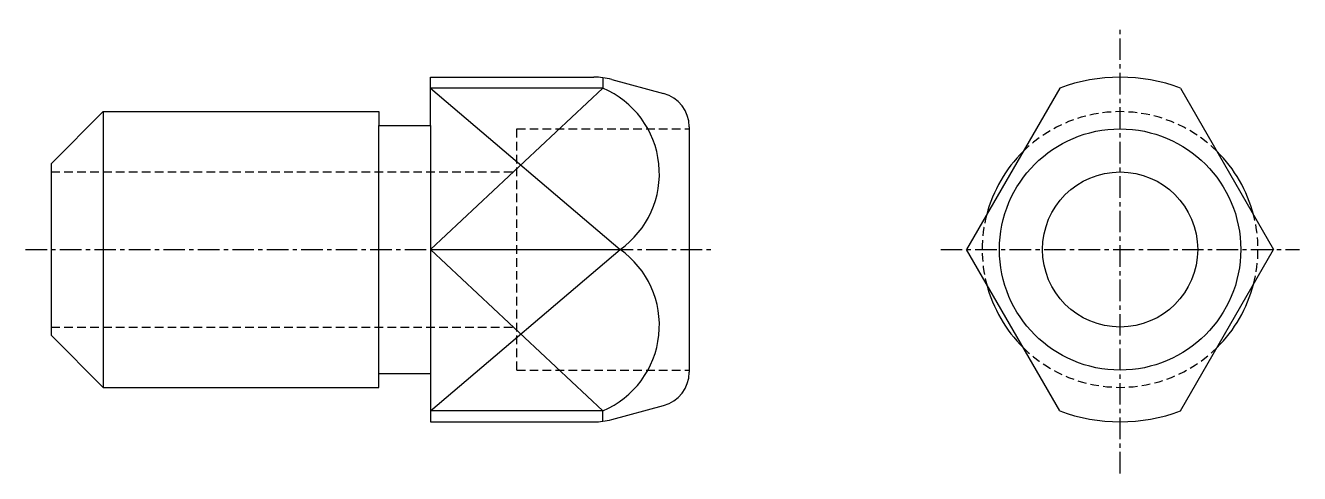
# Model space of a CAD drawing. Extents: x 26.5 to 100.4, y -10 to 63.
# Drawn here: x 26.5 to 100.4, y 37 to 63 of the extents above; entities outside this region: 2.
import ezdxf

# ---------------------------------------------------------------- set-up
doc = ezdxf.new("R2010")
doc.units = 0
doc.linetypes.add('CENTER', pattern=[2, 1.25, -0.25, 0.25, -0.25])
doc.linetypes.add('DASHED', pattern=[0.75, 0.5, -0.25])
doc.layers.get('0').update_dxf_attribs({"linetype": 'CONTINUOUS'})
doc.layers.add('CENTER', color=1, linetype='CENTER')
doc.styles.get("Standard").update_dxf_attribs({"font": 'txt.shx', "bigfont": 'extfont.shx'})

msp = doc.modelspace()

# ---------------------------------------------------------------- linework, layer by layer
for p, q in [((50, 60), (59.473, 60)), ((50, 57.2), (50, 60)), ((60, 59.965), (60, 59.367)), ((60, 59.367), (50, 59.367)), ((60.509, 59.864), (63.518, 59.057)), ((86.5, 59.367), (81.092, 50)), ((93.5, 59.367), (98.908, 50)), ((31, 58), (28, 55)), ((31, 58), (31, 42)), ((31, 58), (47, 58)), ((47, 58), (47, 57.2)), ((47, 42.8), (47, 57.2)), ((47, 57.2), (50, 57.2)), ((50, 57.2), (50, 42.8)), ((65, 57.126), (65, 42.874)), ((28, 45), (28, 55)), ((50, 50), (61, 50)), ((86.5, 40.633), (81.092, 50)), ((93.5, 40.633), (98.908, 50)), ((31, 42), (28, 45)), ((47, 42), (47, 42.8)), ((47, 42.8), (50, 42.8)), ((50, 42.8), (50, 40)), ((31, 42), (47, 42)), ((60.509, 40.136), (63.518, 40.943)), ((60, 40.633), (50, 40.633)), ((50, 40), (59.473, 40)), ((60, 40.035), (60, 40.633))]:
    msp.add_line(p, q)
at = {"color": 3}
for p, q in [((50, 59.367), (61, 50)), ((50, 50), (60, 59.367)), ((50, 50), (60, 40.633)), ((50, 40.633), (61, 50))]:
    msp.add_line(p, q, dxfattribs=at)
at = {"color": 3, "linetype": 'DASHED'}
for p, q in [((55, 43), (55, 57)), ((55, 57), (65, 57)), ((28, 54.5), (55, 54.5)), ((28, 45.5), (55, 45.5)), ((55, 43), (65, 43))]:
    msp.add_line(p, q, dxfattribs=at)
for radius in [7, 4.5]:
    msp.add_circle((90, 50), radius)
for centre, radius, start, end in [((59.473, 56), 4, 75, 90), ((90, 50), 10, 69.51268, 110.48732), ((57.873, 54.403), 5.401, 305.38315, 66.80358), ((63, 57.126), 2, 0, 75), ((90, 50), 8, 134.65604, 165.34396), ((90, 50), 8, 14.65604, 45.34396), ((57.873, 45.597), 5.401, 293.19642, 54.61685), ((90, 50), 8, 194.65604, 225.34396), ((90, 50), 8, 314.65604, 345.34396), ((63, 42.874), 2, 285, 0), ((59.473, 44), 4, 270, 285), ((90, 50), 10, 249.51268, 290.48732)]:
    msp.add_arc(centre, radius, start, end)
for start, end in [(45.34396, 134.65604), (165.34396, 194.65604), (345.34396, 14.65604), (225.34396, 314.65604)]:
    msp.add_arc((90, 50), 8, start, end, dxfattribs=at)
at = {"layer": 'CENTER', "color": 1, "linetype": 'CENTER'}
for p, q in [((90, 37), (90, 63)), ((26.5, 50), (66.5, 50)), ((79.592, 50), (100.408, 50))]:
    msp.add_line(p, q, dxfattribs=at)

# ---------------------------------------------------------------- texts
at = {"color": 7, "linetype": 'CONTINUOUS'}
for s, p in [('JPTMD-R16-20.00', (28, -4)), ('JPTMD-R16', (28, -10))]:
    msp.add_text(s, height=3, dxfattribs=at).set_placement(p)

doc.saveas('drawing.dxf')
